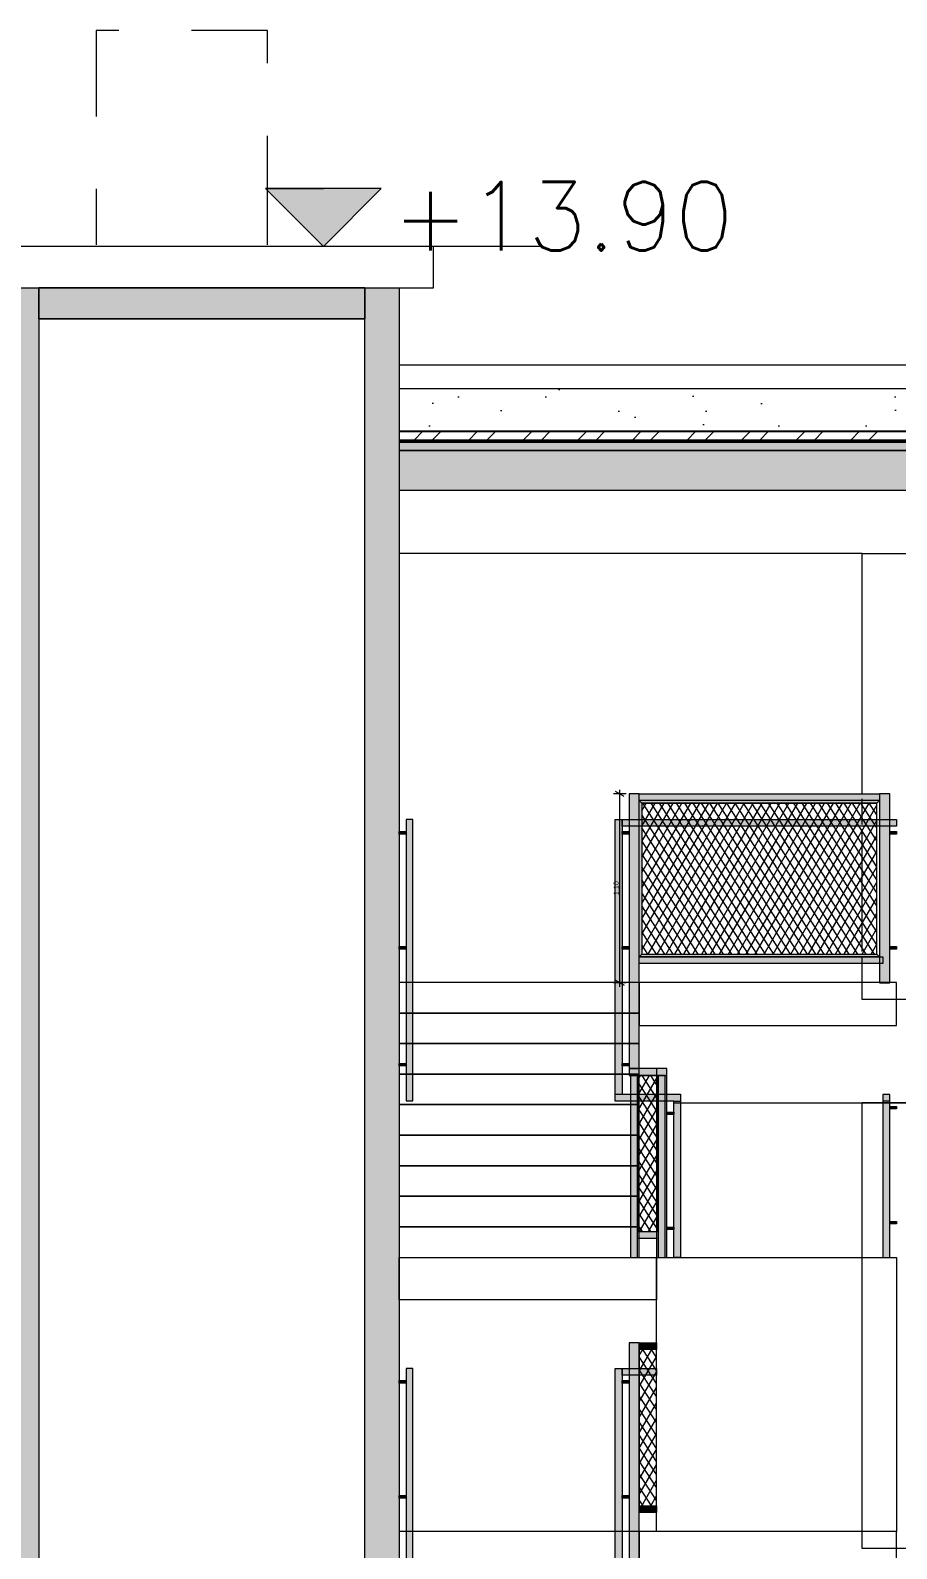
# Model space of a CAD drawing. Header units: millimetres. Extents: x 476244520 to 476657119, y 4620824743 to 4621446928.
# Drawn here: x 476641609 to 476646659, y 4621130070 to 4621138920 of the extents above; entities that cross this region are included whole.
import ezdxf

# ---------------------------------------------------------------- set-up
doc = ezdxf.new("R2010")
doc.units = ezdxf.units.MM
doc.header["$MEASUREMENT"] = 0
doc.linetypes.add('Long Dashed', pattern=[1058.333302, 634.99999, -423.333311])
for name, color, linetype, lineweight in [('0_0 Architecture_Pen_No__7', 7, 'Continuous', 0), ('0_Pen_No__1_Pen_No__250', 7, 'Continuous', 0), ('0_Pen_No__250_Pen_No__142', 142, 'Continuous', 0), ('2D Drafting - General_Pen_No__250_Pen_No__7', 7, 'Continuous', 0), ('gegmebi_Pen_No__7_Pen_No__250', 7, 'Continuous', 0), ('New_0_Pen_No__42_Pen_No__250_Pen_No__250', 7, 'Continuous', 0), ('New_0_Pen_No__7_Pen_No__250', 7, 'Continuous', 0), ('New_2D Drafting - General_Pen_No__1', 1, 'Continuous', 0), ('New_2D Drafting - General_Pen_No__1_Pen_No__253', 252, 'Continuous', 0), ('New_2D Drafting - General_Pen_No__25', 255, 'Continuous', 0), ('New_2D Drafting - General_Pen_No__250', 7, 'Continuous', 0), ('New_2D Drafting - General_Pen_No__250_Pen_No__154', 154, 'Continuous', 0), ('New_2D Drafting - General_Pen_No__250_Pen_No__7', 7, 'Continuous', 0), ('New_2D Drafting - General_Pen_No__250_Pen_No__7_Pen_No__250', 7, 'Continuous', 0), ('New_2D Drafting - General_Pen_No__4', 7, 'Continuous', 0), ('New_gegmebi_Pen_No__7_Pen_No__4', 7, 'Continuous', 0), ('New_Structural - Bearing_Pen_No__7', 7, 'Continuous', 0), ('zoma_Pen_No__142', 142, 'Continuous', 0), ('zoma_Pen_No__1_Pen_No__142', 142, 'Continuous', 0)]:
    doc.layers.add(name, color=color, linetype=linetype, lineweight=lineweight)
doc.layers.add('New_gegmebi_Pen_No__7_Pen_No__252', color=7, linetype='Continuous', lineweight=0, true_color=0x666666)
doc.layers.add('zoma', color=7, linetype='Continuous')
doc.styles.add('GENERATED_STYLE_2', font='arial.ttf')
doc.dimstyles.new('GENERATED_STYLE__14', dxfattribs={"dimtxt": 30.000001, "dimasz": 38, "dimexe": 0.18, "dimexo": 3, "dimgap": 0.09, "dimtad": 1, "dimlfac": 0.001, "dimzin": 0, "dimdsep": 46, "dimtxsty": 'GENERATED_STYLE_2', "dimblk": 'ARROWHEAD_2', "dimblk1": 'ARROWHEAD_2', "dimblk2": 'ARROWHEAD_2', "dimcen": 0.09, "dimclrd": 142, "dimclre": 142, "dimclrt": 142, "dimadec": 0, "dimazin": 0, "dimtfac": 1, "dimtdec": 4, "dimtmove": 0, "dimatfit": 3, "dimfxl": 1, "dimtolj": 1, "dimtzin": 0, "dimarcsym": 0})
pattern_1 = [(60, (476844527.15, 4621385791.044), (-38.971143, 22.5), []), (122.833095, (476844527.15, 4621385791.044), (36.8060797, 18.75), [])]
pattern_2 = [(45, (476844527.15, 4621385791.04), (-459.6194, 459.6194), []), (45, (476844435.2, 4621385883), (-459.6194, 459.6194), [])]

# ---------------------------------------------------------------- blocks, each defined once
blk = doc.blocks.new('*D691', base_point=(476844527.1, 4621385791))
at = {"layer": 'zoma_Pen_No__142', "color": 142, "linetype": 'Continuous', "lineweight": 0, "transparency": 16777216}
for p, q in [((476645082.3, 4621134468.9), (476645007.3, 4621134468.9)), ((476645069.8, 4621134454.5), (476645019.8, 4621134483.4)), ((476645044.8, 4621134468.9), (476645044.8, 4621134493.4)), ((476645044.8, 4621133368.9), (476645044.8, 4621134468.9)), ((476645082.3, 4621133368.9), (476645007.3, 4621133368.9)), ((476645019.8, 4621133383.4), (476645069.8, 4621133354.5)), ((476645044.8, 4621133344.5), (476645044.8, 4621133368.9))]:
    blk.add_line(p, q, dxfattribs=at)
at = {"layer": 'zoma_Pen_No__142', "color": 142, "lineweight": 0, "transparency": 16777216, "insert": (476645038.8, 4621133879), "char_height": 30, "attachment_point": 7, "rotation": 90, "style": 'GENERATED_STYLE_2'}
blk.add_mtext('\\A1;{\\pql;\\fArial CYR|b0|i0|c204|p34;1.10}', dxfattribs=at)
blk = doc.blocks.new('ARROWHEAD_2')
at = {"color": 0, "linetype": 'Continuous', "lineweight": 0}
for p, q in [((0, 0), (-1, 0)), ((-0.38, -0.66), (0.38, 0.66))]:
    blk.add_line(p, q, dxfattribs=at)

msp = doc.modelspace()

# ---------------------------------------------------------------- hatches: boundary and pattern name
at = {"layer": '0_0 Architecture_Pen_No__7', "linetype": 'Continuous', "lineweight": 0}
h = msp.add_hatch(dxfattribs=at)
h.set_pattern_fill('CUT_STONE', style=0, pattern_type=2)
h.set_pattern_definition([(45, (476844527.15, 4621386591.04), (-254.55844, 254.55844), [0, -240, 0, -360]), (110, (476845327.15, 4621386591.04), (338.28934, 123.12725), [0, -176, 0, -304])])
h.paths.add_polyline_path([(476653558.863, 4621136829.917), (476643758.838, 4621136829.917), (476643758.838, 4621136584.157), (476653558.863, 4621136584.157)])
h = msp.add_hatch(dxfattribs=at)
h.set_pattern_fill('DOUBLE_1_4', style=0, pattern_type=2)
h.set_pattern_definition(pattern_2)
h.paths.add_polyline_path([(476653558.863, 4621136584.157), (476643758.838, 4621136584.157), (476643758.838, 4621136581.157), (476653558.863, 4621136581.157)])
h = msp.add_hatch(dxfattribs=at)
h.set_pattern_fill('STEEL', style=0, pattern_type=2)
h.set_pattern_definition([(45, (476844527.15, 4621385791.04), (-159.09903, 159.09903), []), (45, (476844474.12, 4621385844.08), (-159.09903, 159.09903), [])])
h.paths.add_polyline_path([(476653558.863, 4621136581.157), (476643758.838, 4621136581.157), (476643758.838, 4621136531.537), (476653558.863, 4621136531.537)])
h = msp.add_hatch(dxfattribs=at)
h.set_pattern_fill('DOUBLE_1_4', style=0, pattern_type=2)
h.set_pattern_definition(pattern_2)
h.paths.add_polyline_path([(476653558.863, 4621136531.537), (476643758.838, 4621136531.537), (476643758.838, 4621136528.537), (476653558.863, 4621136528.537)])
h = msp.add_hatch(dxfattribs=at)
h.set_pattern_fill('ALUMINUM', style=0, pattern_type=2)
h.set_pattern_definition([(45, (476844527.15, 4621385791.04), (-176.7767, 176.7767), []), (45, (476844491.8, 4621385826.4), (-176.7767, 176.7767), []), (45, (476844456.44, 4621385861.75), (-176.7767, 176.7767), [])])
h.paths.add_polyline_path([(476653558.863, 4621136528.537), (476643758.838, 4621136528.537), (476643758.838, 4621136520.537), (476653558.863, 4621136520.537)])
h = msp.add_hatch(dxfattribs=at)
h.set_pattern_fill('STRUCTURAL_CONCRETE', style=0, pattern_type=2)
h.set_pattern_definition([(0, (476844527.15, 4621385791.04), (0, 623.5383), [60, -300]), (0, (476844707.15, 4621386102.8), (0, 623.5383), [60, -300]), (60, (476844527.15, 4621385791.04), (-540, 311.7692), [60, -300]), (60, (476844887.15, 4621385791.04), (-540, 311.7692), [60, -300]), (120, (476844587.15, 4621385791.04), (540, 311.7692), [60, -300]), (120, (476844947.15, 4621385791.04), (540, 311.7692), [60, -300]), (0, (476844527.15, 4621385851.04), (0, 120.000005), [0, -120.000005, 0, -180.000007]), (45, (476844587.15, 4621385851.04), (-84.852817, 84.852817), [0, -90.000004, 0, -150.000006])])
h.paths.add_polyline_path([(476653558.863, 4621136519.537), (476643758.838, 4621136519.537), (476643758.838, 4621136469.917), (476653558.863, 4621136469.917)])
at = {"layer": '0_Pen_No__250_Pen_No__142', "linetype": 'Continuous', "lineweight": 0}
msp.add_hatch(color=142, dxfattribs=at).paths.add_polyline_path([(476643317.227, 4621137659.793), (476643654.756, 4621137997.486), (476642979.534, 4621137997.322)])
at = {"layer": '2D Drafting - General_Pen_No__250_Pen_No__7', "linetype": 'Continuous', "lineweight": 0}
msp.add_hatch(color=7, dxfattribs=at).paths.add_polyline_path([(476653758.838, 4621136469.903), (476643758.838, 4621136469.903), (476643758.838, 4621136289.895), (476643758.838, 4621136239.895), (476653458.838, 4621136239.895), (476653458.838, 4621135869.903), (476653758.938, 4621135869.903)])
at = {"layer": 'New_2D Drafting - General_Pen_No__1', "linetype": 'Continuous', "lineweight": 0}
for points in [[(476645158.839, 4621132867.917), (476645158.839, 4621134469.917), (476645098.839, 4621134469.917), (476645098.839, 4621132867.918)], [(476645158.839, 4621134469.917), (476646558.838, 4621134469.917), (476646558.838, 4621134430.303), (476645158.839, 4621134430.303)], [(476645158.839, 4621134430.303), (476645173.857, 4621134415.303), (476645173.839, 4621133534.917), (476645158.839, 4621133519.917)], [(476646558.838, 4621134430.303), (476645158.839, 4621134430.303), (476645173.857, 4621134415.303), (476646543.82, 4621134415.303)], [(476646618.839, 4621133368.883), (476646618.839, 4621134469.917), (476646558.838, 4621134469.917), (476646558.838, 4621133368.885)], [(476643798.839, 4621132680.216), (476643838.839, 4621132680.216), (476643838.839, 4621134319.917), (476643798.839, 4621134319.917)], [(476645399.002, 4621132718.216), (476645399.002, 4621132680.216), (476645399.002, 4621131767.917), (476645359.338, 4621131767.917), (476645359.338, 4621132678.216), (476645018.839, 4621132678.216), (476645018.839, 4621134319.917), (476645058.839, 4621134319.917), (476645058.839, 4621132718.216)], [(476645058.839, 4621134319.917), (476646658.839, 4621134319.917), (476646658.839, 4621134280.303), (476645058.839, 4621134280.303)], [(476643758.839, 4621134249.887), (476643798.839, 4621134249.887), (476643798.839, 4621134235.274), (476643758.839, 4621134235.274)], [(476645058.839, 4621134249.887), (476645098.839, 4621134249.887), (476645098.839, 4621134235.274), (476645058.839, 4621134235.274)], [(476646618.839, 4621134249.887), (476646658.838, 4621134249.887), (476646658.838, 4621134235.274), (476646618.839, 4621134235.274)], [(476643758.839, 4621133579.623), (476643798.839, 4621133579.623), (476643798.839, 4621133565.009), (476643758.839, 4621133565.009)], [(476645058.839, 4621133579.623), (476645098.839, 4621133579.623), (476645098.839, 4621133565.009), (476645058.839, 4621133565.009)], [(476646558.838, 4621133519.917), (476645158.839, 4621133519.917), (476645173.839, 4621133534.917), (476646543.838, 4621133534.917)], [(476646618.839, 4621133579.623), (476646658.838, 4621133579.623), (476646658.838, 4621133565.009), (476646618.839, 4621133565.009)], [(476645158.839, 4621133519.917), (476646578.839, 4621133519.917), (476646578.839, 4621133480.303), (476645158.839, 4621133480.303)], [(476643758.839, 4621132898.041), (476643798.839, 4621132898.041), (476643798.839, 4621132883.427), (476643758.839, 4621132883.427)], [(476645058.839, 4621132898.041), (476645098.839, 4621132898.041), (476645098.839, 4621132883.427), (476645058.839, 4621132883.427)], [(476645319.338, 4621132827.93), (476645319.338, 4621132867.918), (476645098.839, 4621132867.918), (476645098.839, 4621132827.936)], [(476645108.339, 4621131767.918), (476645148.819, 4621131767.918), (476645148.819, 4621132827.932), (476645108.339, 4621132827.932)], [(476645268.838, 4621131767.918), (476645309.319, 4621131767.918), (476645309.319, 4621132827.932), (476645268.838, 4621132827.932)], [(476646578.839, 4621131767.918), (476646618.839, 4621131767.918), (476646618.839, 4621132717.918), (476646578.839, 4621132717.918)], [(476646618.839, 4621132647.889), (476646658.838, 4621132647.889), (476646658.838, 4621132633.275), (476646618.839, 4621132633.275)], [(476645319.338, 4621132614.374), (476645359.338, 4621132614.374), (476645359.338, 4621132599.761), (476645319.338, 4621132599.761)], [(476645319.338, 4621131944.11), (476645359.338, 4621131944.11), (476645359.338, 4621131929.496), (476645319.338, 4621131929.496)], [(476646618.839, 4621131977.624), (476646658.838, 4621131977.624), (476646658.838, 4621131963.011), (476646618.839, 4621131963.011)], [(476645148.827, 4621131917.918), (476645268.832, 4621131917.918), (476645268.832, 4621131878.305), (476645148.827, 4621131878.305)], [(476645158.839, 4621129667.945), (476645158.839, 4621131269.947), (476645098.839, 4621131269.947), (476645098.839, 4621129667.947)], [(476645158.839, 4621131269.947), (476645258.839, 4621131269.947), (476645258.839, 4621131230.334), (476645158.839, 4621131230.334)], [(476643758.839, 4621131049.887), (476643798.839, 4621131049.887), (476643798.839, 4621131035.274), (476643758.839, 4621131035.274)], [(476643798.839, 4621129480.216), (476643838.839, 4621129480.216), (476643838.839, 4621131119.917), (476643798.839, 4621131119.917)], [(476645399.002, 4621129518.247), (476645399.002, 4621129480.247), (476645399.002, 4621128567.946), (476645359.338, 4621128567.946), (476645359.338, 4621129478.247), (476645018.839, 4621129478.247), (476645018.839, 4621131119.947), (476645058.839, 4621131119.947), (476645058.839, 4621129518.247)], [(476645058.839, 4621131119.947), (476645258.831, 4621131119.947), (476645258.831, 4621131080.334), (476645058.839, 4621131080.334)], [(476645058.839, 4621131049.918), (476645098.839, 4621131049.918), (476645098.839, 4621131035.304), (476645058.839, 4621131035.304)], [(476643758.839, 4621130379.623), (476643798.839, 4621130379.623), (476643798.839, 4621130365.009), (476643758.839, 4621130365.009)], [(476645058.839, 4621130379.653), (476645098.839, 4621130379.653), (476645098.839, 4621130365.04), (476645058.839, 4621130365.04)], [(476645158.839, 4621130319.947), (476645258.839, 4621130319.947), (476645258.839, 4621130280.334), (476645158.839, 4621130280.334)]]:
    msp.add_hatch(color=1, dxfattribs=at).paths.add_polyline_path(points)
h = msp.add_hatch(dxfattribs=at)
h.set_pattern_fill('BATT_INSULATION', color=1, style=0, pattern_type=2)
h.set_pattern_definition(pattern_1)
h.paths.add_polyline_path([(476646543.838, 4621133534.915), (476646543.82, 4621134415.303), (476645173.857, 4621134415.303), (476645173.839, 4621133534.917)])
h = msp.add_hatch(dxfattribs=at)
h.set_pattern_fill('BATT_INSULATION', color=1, style=0, pattern_type=2)
h.set_pattern_definition(pattern_1)
h.paths.add_polyline_path([(476645268.838, 4621131917.918), (476645268.838, 4621132827.934), (476645148.819, 4621132827.932), (476645148.838, 4621131917.918)])
h = msp.add_hatch(dxfattribs=at)
h.set_pattern_fill('BATT_INSULATION', color=1, style=0, pattern_type=2)
h.set_pattern_definition(pattern_1)
h.paths.add_polyline_path([(476645258.839, 4621130319.947), (476645258.839, 4621131230.336), (476645158.839, 4621131230.334), (476645158.85, 4621130319.947)])
at = {"layer": 'New_2D Drafting - General_Pen_No__25', "linetype": 'Continuous', "lineweight": 0}
msp.add_hatch(color=255, dxfattribs=at).paths.add_polyline_path([(476645319.338, 4621131767.917), (476645319.338, 4621132867.918), (476645259.338, 4621132867.918), (476645259.338, 4621131767.918)])
at = {"layer": 'New_2D Drafting - General_Pen_No__250_Pen_No__154', "linetype": 'Continuous', "lineweight": 0}
for points in [[(476641458.838, 4621120519.777), (476641458.838, 4621137419.154), (476641658.838, 4621137419.154), (476641658.838, 4621137239.187), (476641658.838, 4621120519.777)], [(476643558.838, 4621137419.154), (476643758.838, 4621137419.154), (476643758.838, 4621120519.777), (476643558.838, 4621120519.777)]]:
    msp.add_hatch(color=154, dxfattribs=at).paths.add_polyline_path(points)
at = {"layer": 'New_2D Drafting - General_Pen_No__250_Pen_No__7', "linetype": 'Continuous', "lineweight": 0}
msp.add_hatch(color=7, dxfattribs=at).paths.add_polyline_path([(476641658.838, 4621137239.187), (476641658.838, 4621137419.154), (476643558.838, 4621137419.154), (476643558.838, 4621137239.187)])
at = {"layer": 'New_2D Drafting - General_Pen_No__250_Pen_No__7_Pen_No__250', "linetype": 'Continuous', "lineweight": 0}
h = msp.add_hatch(dxfattribs=at)
h.set_pattern_fill('BATT_INSULATION', style=0, pattern_type=2)
h.set_pattern_definition(pattern_1)
h.paths.add_polyline_path([(476643758.838, 4621136520.537), (476643758.838, 4621136519.537), (476653558.863, 4621136519.537), (476653558.863, 4621136520.537)])

# ---------------------------------------------------------------- linework, layer by layer
at = {"layer": '0_0 Architecture_Pen_No__7', "color": 7, "linetype": 'Continuous', "lineweight": 0, "flags": 128}
for points in [[(476653558.863, 4621136829.917), (476643758.838, 4621136829.917), (476643758.838, 4621136584.157), (476653558.863, 4621136584.157)], [(476653558.863, 4621136584.157), (476643758.838, 4621136584.157), (476643758.838, 4621136581.157), (476653558.863, 4621136581.157)], [(476653558.863, 4621136581.157), (476643758.838, 4621136581.157), (476643758.838, 4621136531.537), (476653558.863, 4621136531.537)], [(476653558.863, 4621136531.537), (476643758.838, 4621136531.537), (476643758.838, 4621136528.537), (476653558.863, 4621136528.537)], [(476653558.863, 4621136528.537), (476643758.838, 4621136528.537), (476643758.838, 4621136520.537), (476653558.863, 4621136520.537)], [(476653558.863, 4621136519.537), (476643758.838, 4621136519.537), (476643758.838, 4621136469.917), (476653558.863, 4621136469.917)]]:
    msp.add_lwpolyline(points, close=True, dxfattribs=at)
at = {"layer": '0_Pen_No__1_Pen_No__250', "color": 7, "linetype": 'Continuous', "lineweight": 0, "flags": 128}
for points in [[(476643317.227, 4621137659.793), (476642979.534, 4621137997.322), (476643317.145, 4621137997.404)], [(476643317.227, 4621137659.793), (476643654.756, 4621137997.486), (476643317.145, 4621137997.404)], [(476644579.616, 4621137660.101), (476642979.616, 4621137659.71)]]:
    msp.add_lwpolyline(points, dxfattribs=at)
at = {"layer": '0_Pen_No__250_Pen_No__142', "color": 142, "linetype": 'Continuous', "lineweight": 0, "flags": 128}
msp.add_lwpolyline([(476643317.227, 4621137659.793), (476643654.756, 4621137997.486), (476642979.534, 4621137997.322)], close=True, dxfattribs=at)
at = {"layer": '2D Drafting - General_Pen_No__250_Pen_No__7', "color": 7, "linetype": 'Continuous', "lineweight": 0, "flags": 128}
msp.add_lwpolyline([(476653758.838, 4621136469.903), (476643758.838, 4621136469.903), (476643758.838, 4621136289.895), (476643758.838, 4621136239.895), (476653458.838, 4621136239.895), (476653458.838, 4621135869.903), (476653758.938, 4621135869.903)], close=True, dxfattribs=at)
at = {"layer": 'gegmebi_Pen_No__7_Pen_No__250', "color": 7, "linetype": 'Continuous', "lineweight": 0}
msp.add_line((476643758.838, 4621136969.471), (476653758.839, 4621136969.471), dxfattribs=at)
at = {"layer": 'New_0_Pen_No__42_Pen_No__250_Pen_No__250', "color": 7, "linetype": 'Continuous', "lineweight": 0}
for p, q in [((476645018.839, 4621132718.216), (476645058.839, 4621132718.216)), ((476645359.338, 4621132678.216), (476645399.338, 4621132678.216)), ((476646578.839, 4621132679.917), (476646618.839, 4621132679.917))]:
    msp.add_line(p, q, dxfattribs=at)
at = {"layer": 'New_0_Pen_No__7_Pen_No__250', "color": 7, "linetype": 'Continuous', "lineweight": 0, "flags": 128}
msp.add_lwpolyline([(476641658.838, 4621137239.187), (476643558.838, 4621137239.187), (476643558.838, 4621137419.154), (476641658.838, 4621137419.154)], close=True, dxfattribs=at)
at = {"layer": 'New_2D Drafting - General_Pen_No__1_Pen_No__253', "color": 252, "linetype": 'Long Dashed', "lineweight": 0, "flags": 128}
msp.add_lwpolyline([(476642991.708, 4621137669.305), (476642991.708, 4621138919.718), (476641991.708, 4621138919.718), (476641991.708, 4621137669.305)], dxfattribs=at)
at = {"layer": 'New_2D Drafting - General_Pen_No__250', "color": 7, "linetype": 'Continuous', "lineweight": 0, "flags": 128}
for points in [[(476645319.338, 4621132614.374), (476645359.338, 4621132614.374), (476645359.338, 4621132599.761), (476645319.338, 4621132599.761)], [(476645319.338, 4621131944.11), (476645359.338, 4621131944.11), (476645359.338, 4621131929.496), (476645319.338, 4621131929.496)]]:
    msp.add_lwpolyline(points, close=True, dxfattribs=at)
at = {"layer": 'New_2D Drafting - General_Pen_No__250_Pen_No__7', "color": 7, "linetype": 'Continuous', "lineweight": 0, "flags": 128}
for points in [[(476641458.838, 4621120519.777), (476641458.838, 4621137419.154), (476641658.838, 4621137419.154), (476641658.838, 4621137239.187), (476641658.838, 4621120519.777)], [(476641658.838, 4621137239.187), (476641658.838, 4621137419.154), (476643558.838, 4621137419.154), (476643558.838, 4621137239.187)], [(476643558.838, 4621137419.154), (476643758.838, 4621137419.154), (476643758.838, 4621120519.777), (476643558.838, 4621120519.777)]]:
    msp.add_lwpolyline(points, close=True, dxfattribs=at)
at = {"layer": 'New_2D Drafting - General_Pen_No__250_Pen_No__7_Pen_No__250', "color": 7, "linetype": 'Continuous', "lineweight": 0, "flags": 128}
msp.add_lwpolyline([(476643758.838, 4621136520.537), (476643758.838, 4621136519.537), (476653558.863, 4621136519.537), (476653558.863, 4621136520.537)], close=True, dxfattribs=at)
at = {"layer": 'New_2D Drafting - General_Pen_No__4', "color": 7, "linetype": 'Continuous', "lineweight": 0, "flags": 128}
for points in [[(476645158.839, 4621132867.917), (476645158.839, 4621134469.917), (476645098.839, 4621134469.917), (476645098.839, 4621132867.918)], [(476645158.839, 4621134469.917), (476646558.838, 4621134469.917), (476646558.838, 4621134430.303), (476645158.839, 4621134430.303)], [(476645158.839, 4621134430.303), (476645173.857, 4621134415.303), (476645173.839, 4621133534.917), (476645158.839, 4621133519.917)], [(476646558.838, 4621134430.303), (476645158.839, 4621134430.303), (476645173.857, 4621134415.303), (476646543.82, 4621134415.303)], [(476646543.838, 4621133534.915), (476646543.82, 4621134415.303), (476645173.857, 4621134415.303), (476645173.839, 4621133534.917)], [(476646618.839, 4621133368.883), (476646618.839, 4621134469.917), (476646558.838, 4621134469.917), (476646558.838, 4621133368.885)], [(476643798.839, 4621132680.216), (476643838.839, 4621132680.216), (476643838.839, 4621134319.917), (476643798.839, 4621134319.917)], [(476645399.002, 4621132718.216), (476645399.002, 4621132680.216), (476645399.002, 4621131767.917), (476645359.338, 4621131767.917), (476645359.338, 4621132678.216), (476645018.839, 4621132678.216), (476645018.839, 4621134319.917), (476645058.839, 4621134319.917), (476645058.839, 4621132718.216)], [(476645058.839, 4621134319.917), (476646658.839, 4621134319.917), (476646658.839, 4621134280.303), (476645058.839, 4621134280.303)], [(476643758.839, 4621134249.887), (476643798.839, 4621134249.887), (476643798.839, 4621134235.274), (476643758.839, 4621134235.274)], [(476645058.839, 4621134249.887), (476645098.839, 4621134249.887), (476645098.839, 4621134235.274), (476645058.839, 4621134235.274)], [(476646618.839, 4621134249.887), (476646658.838, 4621134249.887), (476646658.838, 4621134235.274), (476646618.839, 4621134235.274)], [(476643758.839, 4621133579.623), (476643798.839, 4621133579.623), (476643798.839, 4621133565.009), (476643758.839, 4621133565.009)], [(476645058.839, 4621133579.623), (476645098.839, 4621133579.623), (476645098.839, 4621133565.009), (476645058.839, 4621133565.009)], [(476646558.838, 4621133519.917), (476645158.839, 4621133519.917), (476645173.839, 4621133534.917), (476646543.838, 4621133534.917)], [(476646618.839, 4621133579.623), (476646658.838, 4621133579.623), (476646658.838, 4621133565.009), (476646618.839, 4621133565.009)], [(476645158.839, 4621133519.917), (476646578.839, 4621133519.917), (476646578.839, 4621133480.303), (476645158.839, 4621133480.303)], [(476643758.839, 4621132898.041), (476643798.839, 4621132898.041), (476643798.839, 4621132883.427), (476643758.839, 4621132883.427)], [(476645058.839, 4621132898.041), (476645098.839, 4621132898.041), (476645098.839, 4621132883.427), (476645058.839, 4621132883.427)], [(476645319.338, 4621132827.93), (476645319.338, 4621132867.918), (476645098.839, 4621132867.918), (476645098.839, 4621132827.936)], [(476645108.339, 4621131767.918), (476645148.819, 4621131767.918), (476645148.819, 4621132827.932), (476645108.339, 4621132827.932)], [(476645268.838, 4621131917.918), (476645268.838, 4621132827.934), (476645148.819, 4621132827.932), (476645148.838, 4621131917.918)], [(476645319.338, 4621131767.917), (476645319.338, 4621132867.918), (476645259.338, 4621132867.918), (476645259.338, 4621131767.918)], [(476645268.838, 4621131767.918), (476645309.319, 4621131767.918), (476645309.319, 4621132827.932), (476645268.838, 4621132827.932)], [(476646578.839, 4621131767.918), (476646618.839, 4621131767.918), (476646618.839, 4621132717.918), (476646578.839, 4621132717.918)], [(476646618.839, 4621132647.889), (476646658.838, 4621132647.889), (476646658.838, 4621132633.275), (476646618.839, 4621132633.275)], [(476646618.839, 4621131977.624), (476646658.838, 4621131977.624), (476646658.838, 4621131963.011), (476646618.839, 4621131963.011)], [(476645148.827, 4621131917.918), (476645268.832, 4621131917.918), (476645268.832, 4621131878.305), (476645148.827, 4621131878.305)], [(476645158.839, 4621129667.945), (476645158.839, 4621131269.947), (476645098.839, 4621131269.947), (476645098.839, 4621129667.947)], [(476645158.839, 4621131269.947), (476645258.839, 4621131269.947), (476645258.839, 4621131230.334), (476645158.839, 4621131230.334)], [(476645258.839, 4621130319.947), (476645258.839, 4621131230.336), (476645158.839, 4621131230.334), (476645158.85, 4621130319.947)], [(476643758.839, 4621131049.887), (476643798.839, 4621131049.887), (476643798.839, 4621131035.274), (476643758.839, 4621131035.274)], [(476643798.839, 4621129480.216), (476643838.839, 4621129480.216), (476643838.839, 4621131119.917), (476643798.839, 4621131119.917)], [(476645399.002, 4621129518.247), (476645399.002, 4621129480.247), (476645399.002, 4621128567.946), (476645359.338, 4621128567.946), (476645359.338, 4621129478.247), (476645018.839, 4621129478.247), (476645018.839, 4621131119.947), (476645058.839, 4621131119.947), (476645058.839, 4621129518.247)], [(476645058.839, 4621131119.947), (476645258.831, 4621131119.947), (476645258.831, 4621131080.334), (476645058.839, 4621131080.334)], [(476645058.839, 4621131049.918), (476645098.839, 4621131049.918), (476645098.839, 4621131035.304), (476645058.839, 4621131035.304)], [(476643758.839, 4621130379.623), (476643798.839, 4621130379.623), (476643798.839, 4621130365.009), (476643758.839, 4621130365.009)], [(476645058.839, 4621130379.653), (476645098.839, 4621130379.653), (476645098.839, 4621130365.04), (476645058.839, 4621130365.04)], [(476645158.839, 4621130319.947), (476645258.839, 4621130319.947), (476645258.839, 4621130280.334), (476645158.839, 4621130280.334)]]:
    msp.add_lwpolyline(points, close=True, dxfattribs=at)
at = {"layer": 'New_gegmebi_Pen_No__7_Pen_No__252', "color": 251, "linetype": 'Continuous', "lineweight": 0, "true_color": 0x666666}
for p, q in [((476646458.839, 4621135869.903), (476643758.838, 4621135869.903)), ((476645359.34, 4621132669.173), (476650058.645, 4621132669.903))]:
    msp.add_line(p, q, dxfattribs=at)
at = {"layer": 'New_gegmebi_Pen_No__7_Pen_No__4', "color": 7, "linetype": 'Continuous', "lineweight": 0}
for points in [[(476646458.839, 4621134470.947), (476646458.839, 4621135869.903), (476646858.839, 4621135869.903), (476646858.839, 4621133270.08), (476646458.839, 4621133270.08), (476646458.839, 4621133520.947)], [(476646458.839, 4621134290.947), (476646458.839, 4621134440.947)], [(476646458.839, 4621133550.947), (476646458.839, 4621134260.947)]]:
    msp.add_lwpolyline(points, dxfattribs=at)
for points in [[(476645158.839, 4621133369.917), (476643758.838, 4621133369.917), (476643758.838, 4621133191.917), (476645158.839, 4621133191.917)], [(476645158.839, 4621133119.379), (476646658.839, 4621133119.379), (476646658.839, 4621133369.917), (476645158.839, 4621133369.917)], [(476645158.839, 4621133191.917), (476643758.838, 4621133191.917), (476643758.838, 4621133013.917), (476645158.839, 4621133013.917)], [(476645158.839, 4621133013.917), (476643758.838, 4621133013.917), (476643758.838, 4621132835.917), (476645158.839, 4621132835.917)], [(476645158.839, 4621132835.917), (476643758.838, 4621132835.917), (476643758.838, 4621132657.918), (476645158.839, 4621132657.918)], [(476645158.839, 4621132657.918), (476643758.838, 4621132657.918), (476643758.838, 4621132479.918), (476645158.839, 4621132479.918)], [(476646858.839, 4621130070.257), (476646458.839, 4621130070.257), (476646458.839, 4621132670.08), (476646858.839, 4621132670.08)], [(476645158.839, 4621132479.918), (476643758.838, 4621132479.918), (476643758.838, 4621132301.918), (476645158.839, 4621132301.918)], [(476645158.839, 4621132301.918), (476643758.838, 4621132301.918), (476643758.838, 4621132123.918), (476645158.839, 4621132123.918)], [(476645158.839, 4621132123.918), (476643758.838, 4621132123.918), (476643758.838, 4621131945.918), (476645158.839, 4621131945.918)], [(476645158.839, 4621131945.918), (476643758.838, 4621131945.918), (476643758.838, 4621131767.918), (476645158.839, 4621131767.918)], [(476645258.838, 4621131520.379), (476643758.838, 4621131520.379), (476643758.838, 4621131767.918), (476645258.838, 4621131767.918)], [(476645258.838, 4621131767.918), (476646658.839, 4621131767.918), (476646658.839, 4621130169.917), (476645258.838, 4621130169.917)], [(476645158.839, 4621130169.917), (476643758.838, 4621130169.917), (476643758.838, 4621129991.917), (476645158.839, 4621129991.917)], [(476645158.839, 4621129919.379), (476646658.839, 4621129919.379), (476646658.839, 4621130169.917), (476645158.839, 4621130169.917)]]:
    msp.add_lwpolyline(points, close=True, dxfattribs=at)
at = {"layer": 'New_Structural - Bearing_Pen_No__7', "color": 7, "linetype": 'Continuous', "lineweight": 0}
msp.add_lwpolyline([(476641258.838, 4621137419.154), (476643958.838, 4621137419.154), (476643958.838, 4621137659.793), (476641258.838, 4621137659.793)], close=True, dxfattribs=at)

# ---------------------------------------------------------------- texts
at = {"layer": 'zoma_Pen_No__1_Pen_No__142', "color": 142, "linetype": 'Continuous', "lineweight": 0, "insert": (476643719.542, 4621137636.246), "char_height": 400, "attachment_point": 7, "rotation": 0.0139872}
msp.add_mtext('\\A1;{\\pql;\\Ftxt.shx;+1\\Ftxt.shx;3\\Ftxt.shx;.\\Ftxt.shx;9\\Ftxt.shx;0}', dxfattribs=at)

# ---------------------------------------------------------------- dimensions: what is measured, and where the dimension line sits
at = {"layer": 'zoma', "color": 142, "linetype": 'Continuous', "lineweight": 0}
dim = msp.add_linear_dim(base=(476645044.847, 4621134468.947), p1=(476645158.839, 4621133368.947), p2=(476645158.839, 4621134468.947), angle=90, dimstyle='GENERATED_STYLE__14', dxfattribs=at)
dim.commit()
dim.dimension.update_dxf_attribs({"geometry": '*D691', "text_midpoint": (476645023.847, 4621133918.003), "dimtype": 160, "text_rotation": 90})

doc.saveas('drawing.dxf')
